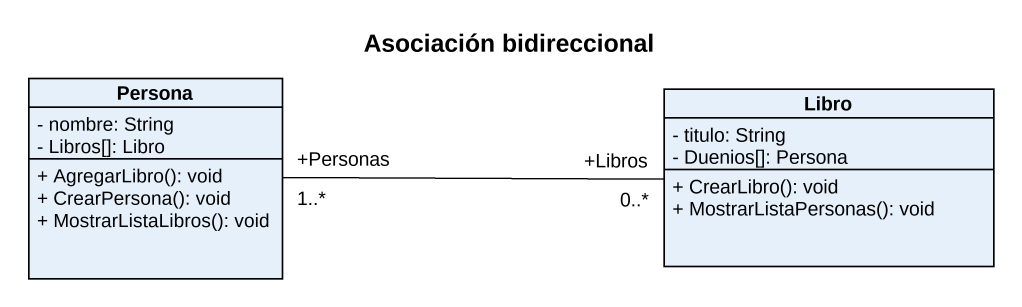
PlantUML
@startuml
title Asociación bidireccional
hide circle
hide empty members
skinparam classAttributeIconSize 0
class Persona {
  - nombre: String
  - Libros[]: Libro
  + AgregarLibro(): void
  + CrearPersona(): void
  + MostrarListaLibros(): void
}
class Libro {
  - titulo: String
  - Duenios[]: Persona
  + CrearLibro(): void
  + MostrarListaPersonas(): void
}
Persona "+Personas\n1..*" -right- "+Libros\n0..*" Libro
@enduml
